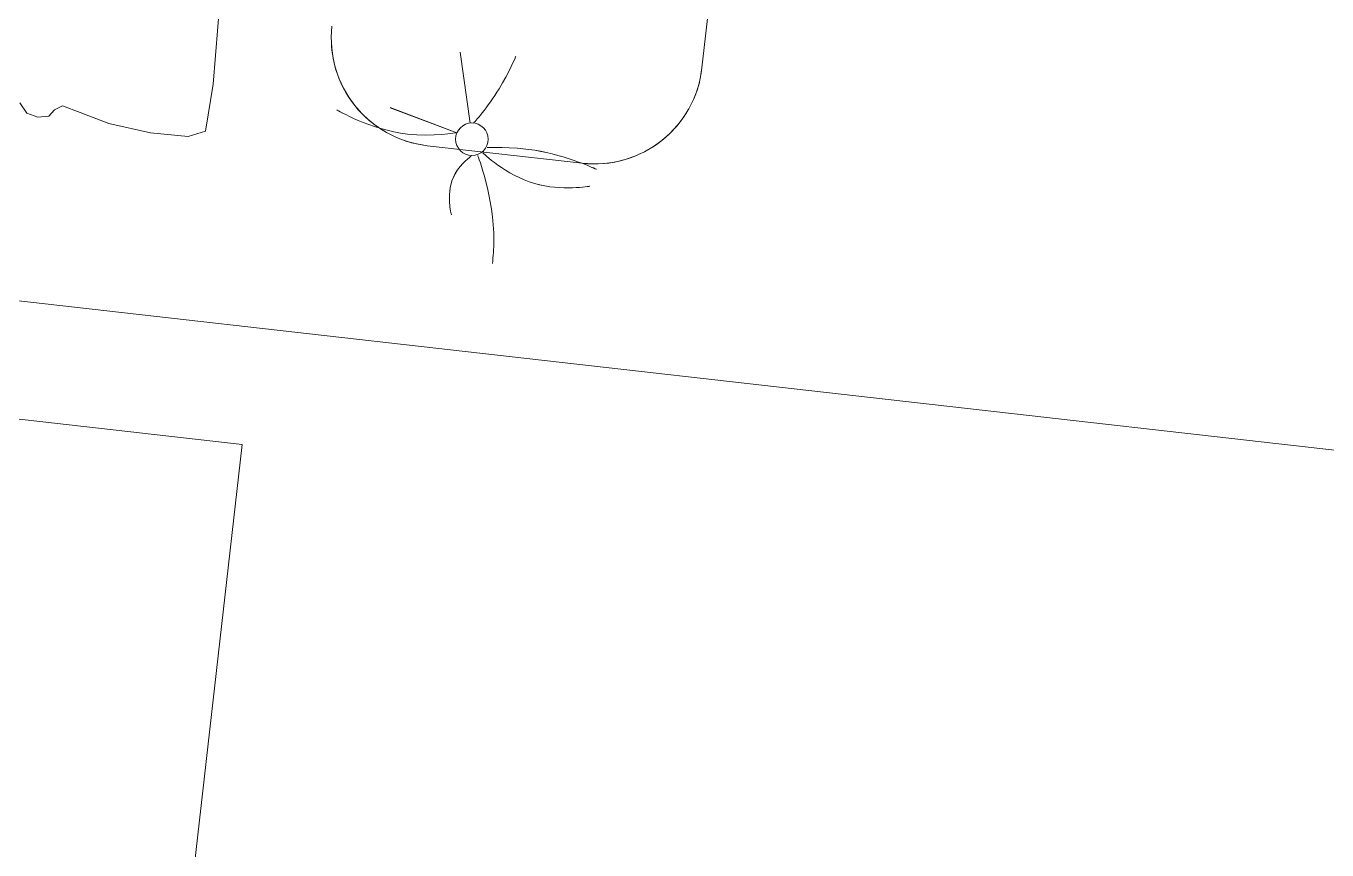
# Model space of a CAD drawing. Header units: millimetres. Extents: x 26282 to 30760, y 1404 to 4574.
# Drawn here: x 29501.9 to 29562, y 3518.3 to 3556.4 of the extents above; entities that cross this region are included whole.
import ezdxf

# ---------------------------------------------------------------- set-up
doc = ezdxf.new("R2010")
doc.units = ezdxf.units.MM
doc.header["$LTSCALE"] = 0.25
doc.set_wipeout_variables(frame=1)
doc.layers.add('AB-DUV', color=4, linetype='Continuous', lineweight=50)
doc.layers.add('FURNITURE (3RDF)', color=43, linetype='Continuous', lineweight=20)
doc.layers.add('WIPEOUT(3RDF)', color=250, linetype='Continuous')

# ---------------------------------------------------------------- blocks, each defined once
blk = doc.blocks.new('A$C266E249E')
for p, q in [((141.15, 99.13), (94.63, 71.49)), ((94.21, 58.92), (141.15, 31.31))]:
    blk.add_line(p, q)
blk.add_circle((83.79, 65.56), 12.36)
for points, knots in [([(94.79, 71.2), (94.79, 71.2), (103.95, 88.03), (117.28, 101.4), (137.42, 121.59), (165.09, 131.9), (165.09, 131.9)], [0, 0, 0, 0, 1, 1, 1, 2, 2, 2, 2]), ([(71.25, 69.77), (71.25, 69.77), (38.7, 79.89), (12.86, 100.71), (8.33, 104.36), (4.07, 108.3), (0.21, 112.15)], [0, 0, 0, 0, 1, 1, 1, 1.244035, 1.244035, 1.244035, 1.244035]), ([(74, 74.16), (74, 74.16), (74.6, 83.47), (71.22, 91.81), (65.19, 106.72), (48.47, 113.57), (48.47, 113.57)], [0, 0, 0, 0, 1, 1, 1, 2, 2, 2, 2]), ([(70.51, 65.56), (70.51, 65.56), (46.49, 62.63), (27.7, 49.27), (10.42, 36.99), (0, 17.62), (0, 17.62)], [0, 0, 0, 0, 1, 1, 1, 2, 2, 2, 2]), ([(71.63, 60.42), (71.63, 60.42), (60.91, 45.66), (47.48, 33.45), (29.3, 16.9), (6.93, 5.75), (6.93, 5.75)], [0, 0, 0, 0, 1, 1, 1, 2, 2, 2, 2]), ([(92.56, 56.86), (92.56, 56.86), (95.29, 40.79), (100.79, 25.56), (105.56, 12.36), (112.34, 0), (112.34, 0)], [0, 0, 0, 0, 1, 1, 1, 2, 2, 2, 2])]:
    blk.add_open_spline(points, degree=3, knots=knots)
blk = doc.blocks.new('A$C4A193E75')
for p, q in [((134.857, 76.202), (134.857, 22.427)), ((157.361, 23.712), (157.199, 19.131)), ((157.199, 19.131), (157.316, 16.938)), ((139.857, 17.427), (147.057, 17.427)), ((157.316, 16.938), (158.082, 16.599)), ((161.79, 16.795), (163.166, 17.144)), ((163.166, 17.144), (164.007, 17.351)), ((164.007, 17.351), (164.357, 17.136)), ((164.357, 17.136), (164.588, 16.815)), ((165.072, 16.704), (165.604, 16.843)), ((165.604, 16.843), (165.979, 17.268)), ((158.082, 16.599), (159.835, 16.582)), ((159.835, 16.582), (161.79, 16.795)), ((164.588, 16.815), (165.072, 16.704)), ((199, 8.172), (78.106, 8.172))]:
    blk.add_line(p, q)
for centre, start, end in [((139.857, 22.427), 180, 270), ((147.057, 22.427), 270, 0)]:
    blk.add_arc(centre, 5, start, end)
at = {"xscale": -0.0607998452222824, "yscale": 0.0607998452222824, "zscale": 0.0607998452222824, "rotation": 224.9999999999999}
blk.add_blockref('A$C266E249E', (138.626, 17.175), dxfattribs=at)
blk = doc.blocks.new('ODA215')
at = {"layer": 'FURNITURE (3RDF)', "extrusion": (0, 0, -1), "zscale": -0.9999999999999998, "rotation": 269.9936162940661}
blk.add_blockref('A$C4A193E75', (-83.172, -0.991), dxfattribs=at)
blk.add_wipeout([(120.449, -199.986), (120.444, -154.986), (80.444, -154.991), (80.449, -199.991)]).translate(0, 0, 0).dxf.layer = 'WIPEOUT(3RDF)'
at = {"layer": 'FURNITURE (3RDF)', "elevation": 0}
blk.add_lwpolyline([(80.444, -154.991), (80.449, -199.991), (120.449, -199.986), (120.444, -154.986)], close=True, dxfattribs=at)
blk = doc.blocks.new('A$C187D15ED')
at = {"layer": 'FURNITURE (3RDF)', "rotation": 263.5167870217314}
blk.add_blockref('ODA215', (10104.576, 3394.481, 0), dxfattribs=at)

msp = doc.modelspace()

# ---------------------------------------------------------------- block references
at = {"layer": 'AB-DUV', "ltscale": 100}
msp.add_blockref('A$C187D15ED', (19570.424, 205.028, 5.126), dxfattribs=at)

# ---------------------------------------------------------------- next in the draw order: linework, layer by layer
at = {"layer": 'FURNITURE (3RDF)'}
for p, q in [((29539.224, 3607.909, 5.126), (29533.158, 3554.477, 5.126)), ((29510.943, 3558.292, 5.126), (29510.587, 3553.722, 5.126)), ((29522.451, 3551.933, 5.126), (29521.986, 3555.211, 5.126)), ((29510.587, 3553.722, 5.126), (29510.224, 3551.556, 5.126)), ((29501.977, 3552.396, 5.126), (29501.653, 3552.861, 5.126)), ((29502.49, 3552.198, 5.126), (29501.977, 3552.396, 5.126)), ((29503.25, 3552.546, 5.126), (29502.984, 3552.253, 5.126)), ((29503.622, 3552.721, 5.126), (29503.25, 3552.546, 5.126)), ((29504.434, 3552.421, 5.126), (29503.622, 3552.721, 5.126)), ((29505.761, 3551.919, 5.126), (29504.434, 3552.421, 5.126)), ((29518.76, 3552.644, 5.126), (29521.837, 3551.477, 5.126)), ((29502.984, 3552.253, 5.126), (29502.49, 3552.198, 5.126)), ((29507.68, 3551.487, 5.126), (29505.761, 3551.919, 5.126)), ((29509.424, 3551.306, 5.126), (29507.68, 3551.487, 5.126)), ((29510.224, 3551.556, 5.126), (29509.424, 3551.306, 5.126)), ((29527.626, 3550.073, 5.126), (29520.472, 3550.885, 5.126))]:
    msp.add_line(p, q, dxfattribs=at)
msp.add_circle((29522.529, 3551.186, 5.126), 0.751, dxfattribs=at)
for centre, start, end in [((29521.036, 3555.853, 5.126), 173.52317, 263.52317), ((29528.19, 3555.041, 5.126), 263.52317, 353.52317)]:
    msp.add_arc(centre, 5, start, end, dxfattribs=at)
for points, knots in [([(29522.611, 3551.933, 5.126), (29522.611, 3551.933, 5.126), (29523.272, 3552.671, 5.126), (29523.788, 3553.51, 5.126), (29524.235, 3554.236, 5.126), (29524.567, 3555.027, 5.126), (29524.567, 3555.027, 5.126)], [0, 0, 0, 0, 1, 1, 1, 2, 2, 2, 2]), ([(29521.845, 3551.496, 5.126), (29521.845, 3551.496, 5.126), (29520.697, 3551.294, 5.126), (29519.556, 3551.422, 5.126), (29517.833, 3551.615, 5.126), (29516.295, 3552.541, 5.126), (29516.295, 3552.541, 5.126)], [0, 0, 0, 0, 1, 1, 1, 2, 2, 2, 2]), ([(29523.032, 3550.555, 5.126), (29523.032, 3550.555, 5.126), (29524.081, 3549.523, 5.126), (29525.428, 3549.135, 5.126), (29526.667, 3548.778, 5.126), (29527.983, 3549.016, 5.126), (29527.983, 3549.016, 5.126)], [0, 0, 0, 0, 1, 1, 1, 2, 2, 2, 2]), ([(29523.234, 3550.802, 5.126), (29523.234, 3550.802, 5.126), (29524.343, 3550.851, 5.126), (29525.432, 3550.675, 5.126), (29526.908, 3550.437, 5.126), (29528.285, 3549.795, 5.126), (29528.285, 3549.795, 5.126)], [0, 0, 0, 0, 1, 1, 1, 2, 2, 2, 2]), ([(29522.491, 3550.395, 5.126), (29522.491, 3550.395, 5.126), (29522.025, 3550.071, 5.126), (29521.756, 3549.594, 5.126), (29521.276, 3548.743, 5.126), (29521.583, 3547.688, 5.126), (29521.583, 3547.688, 5.126)], [0, 0, 0, 0, 1, 1, 1, 2, 2, 2, 2]), ([(29522.804, 3550.43, 5.126), (29522.804, 3550.43, 5.126), (29523.555, 3548.499, 5.126), (29523.543, 3546.481, 5.126), (29523.541, 3546.127, 5.126), (29523.515, 3545.776, 5.126), (29523.478, 3545.446, 5.126)], [0, 0, 0, 0, 1, 1, 1, 1.244035, 1.244035, 1.244035, 1.244035])]:
    msp.add_open_spline(points, degree=3, knots=knots, dxfattribs=at)

# ---------------------------------------------------------------- next in the draw order: wipeouts: each hides what was drawn before it
msp.add_wipeout([(29462.693, 3502.411), (29507.405, 3497.335), (29511.917, 3537.08), (29467.205, 3542.156)]).translate(0, 0, 5.126).dxf.layer = 'WIPEOUT(3RDF)'

# ---------------------------------------------------------------- next in the draw order: linework, layer by layer
msp.add_line((29467.816, 3547.548, 5.126), (29587.939, 3533.911, 5.126), dxfattribs=at)
at = {"layer": 'FURNITURE (3RDF)', "elevation": 5.126}
msp.add_lwpolyline([(29511.917, 3537.08), (29467.205, 3542.156), (29462.693, 3502.411), (29507.405, 3497.335)], close=True, dxfattribs=at)

doc.saveas('drawing.dxf')
